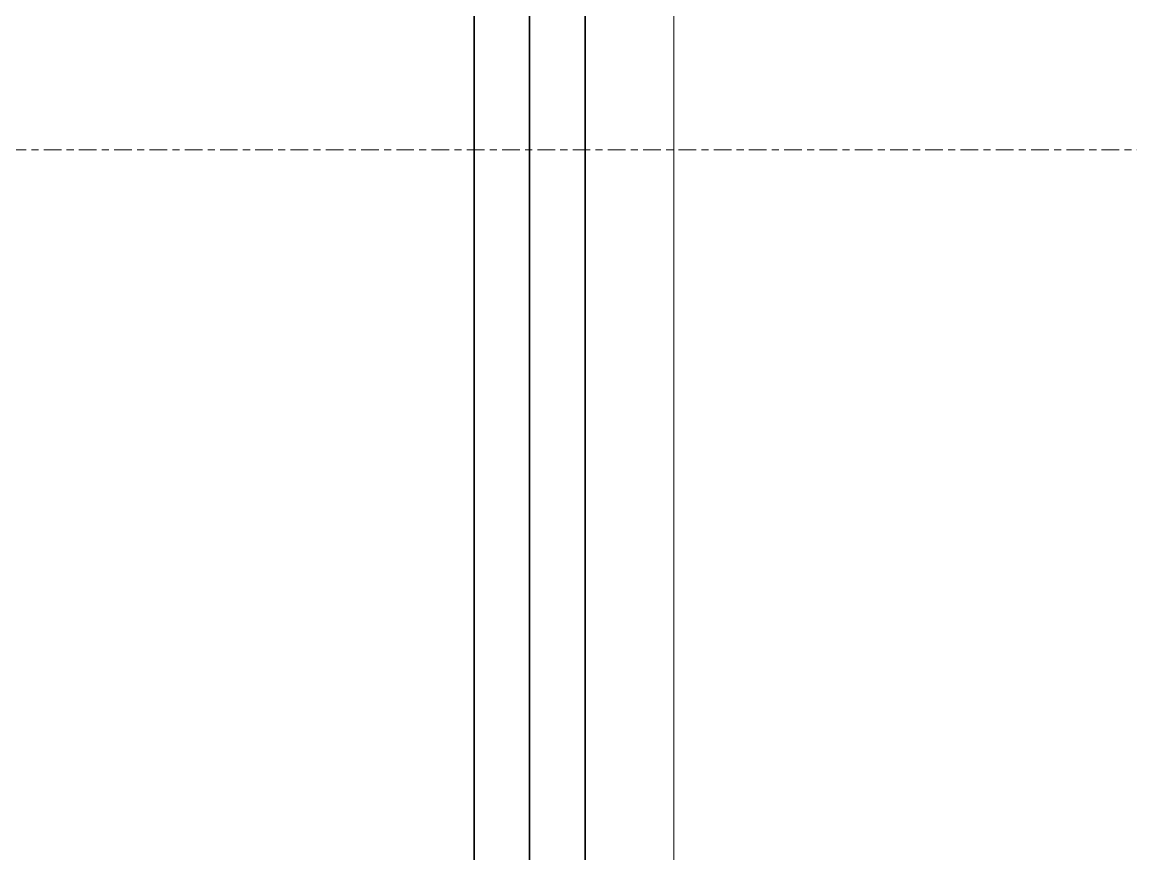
# Model space of a CAD drawing. Header units: millimetres. Extents: x -153298 to 620751, y -313239 to 250031.
# Drawn here: x 102531 to 103529, y -293581 to -292832 of the extents above; entities that cross this region are included whole.
import ezdxf

# ---------------------------------------------------------------- set-up
doc = ezdxf.new("R2010")
doc.units = ezdxf.units.MM
doc.linetypes.add('Centre', pattern=[31.75, 6.35, -4.7625, 15.875, -4.7625])
for name, color, linetype, lineweight in [('A-DOOR', 7, 'Continuous', 9), ('A-DOOR-E', 7, 'Continuous', 25), ('A-FLOR-LEVL', 7, 'Continuous', 35), ('A-GLAZ-CURT', 7, 'Continuous', 9), ('WALL-E', 7, 'Continuous', 35)]:
    doc.layers.add(name, color=color, linetype=linetype, lineweight=lineweight)

# ---------------------------------------------------------------- blocks, each defined once
blk = doc.blocks.new('M_Door-Overhead-Rolling - RS-17510645-2120-01 ENTRANCE 1 SECTION A')
at = {"layer": 'A-DOOR', "color": 7}
for p, q in [((-880212.37, 104998.29), (-880212.37, 102550)), ((-880132.37, 102550), (-880132.37, 104998.29))]:
    blk.add_line(p, q, dxfattribs=at)
blk = doc.blocks.new('System Panel - Facade_Solid Panel 100mm-18344667-2120-01 ENTRANCE 1 SECTION A')
at = {"layer": 'A-GLAZ-CURT', "color": 7}
for p, q in [((-880212.37, 102850), (-880212.37, 105550)), ((-880212.37, 105550), (-880212.37, 102850))]:
    blk.add_line(p, q, dxfattribs=at)

msp = doc.modelspace()

# ---------------------------------------------------------------- linework, layer by layer
at = {"layer": 'A-FLOR-LEVL', "color": 7, "linetype": 'Centre', "lineweight": 9}
msp.add_line((80346.0738, -292946.753), (141931.8544, -292946.753), dxfattribs=at)
at = {"layer": 'WALL-E', "color": 7}
for p, q in [((103037.88, -290896.753), (103037.88, -293896.753)), ((102937.88, -293896.753), (102937.88, -291448.4621)), ((102987.88, -293896.753), (102987.88, -291448.4621)), ((103037.88, -291448.4621), (103037.88, -293896.753))]:
    msp.add_line(p, q, dxfattribs=at)

# ---------------------------------------------------------------- block references
at = {"layer": 'A-DOOR-E', "color": 7, "lineweight": 9}
msp.add_blockref('M_Door-Overhead-Rolling - RS-17510645-2120-01 ENTRANCE 1 SECTION A', (983250.2539, -396446.753), dxfattribs=at)
at = {"layer": 'A-GLAZ-CURT', "color": 7}
msp.add_blockref('System Panel - Facade_Solid Panel 100mm-18344667-2120-01 ENTRANCE 1 SECTION A', (983250.2539, -396446.753), dxfattribs=at)

doc.saveas('drawing.dxf')
